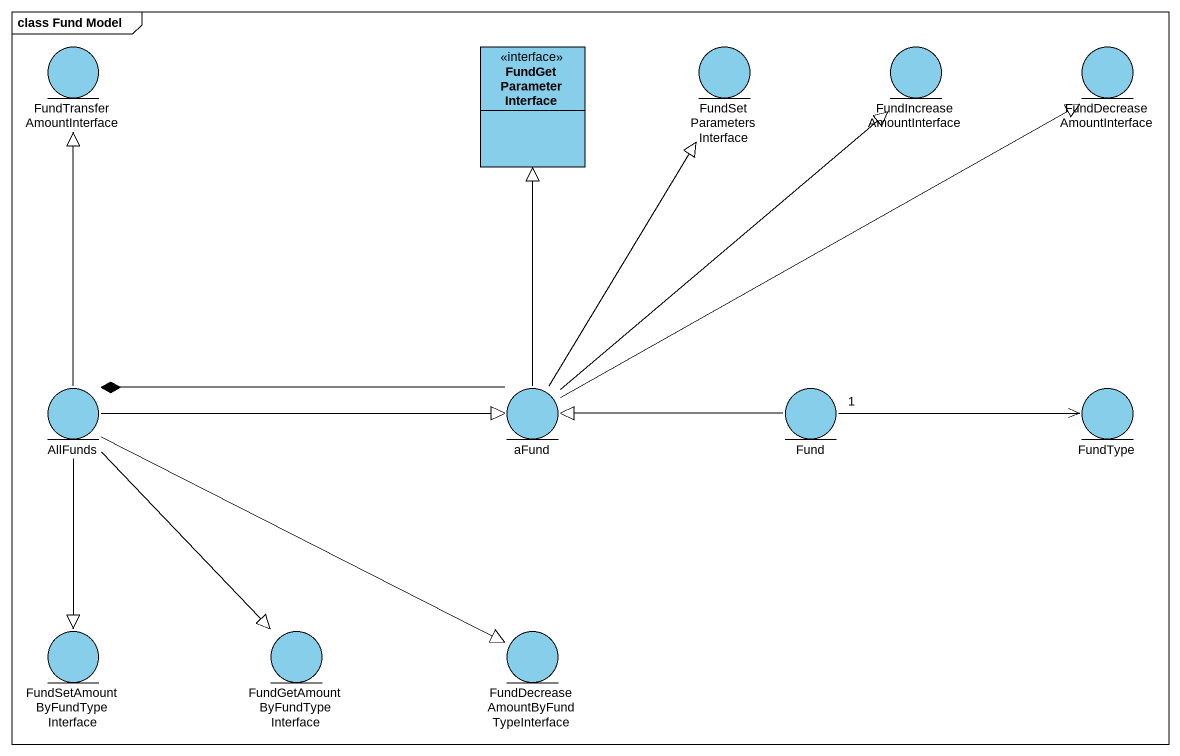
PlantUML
@startuml
mainframe class Fund Model
allowmixing
hide circle
hide empty members
entity FundTransferAmountInterface #87CEEB
class FundGetParameterInterface <<interface>> #87CEEB
entity FundSetParametersInterface #87CEEB
entity FundIncreaseAmountInterface #87CEEB
entity FundDecreaseAmountInterface #87CEEB
entity AllFunds #87CEEB
entity aFund #87CEEB
entity Fund #87CEEB
entity FundType #87CEEB
entity "FundSetAmountByFundTypeInterface" as FundSetAmountByFundTypeInter #87CEEB
entity "FundGetAmountByFundTypeInterface" as FundGetAmountByFundTypeInter #87CEEB
entity "FundDecreaseAmountByFundTypeInterface" as FundDecreaseAmountByFundType #87CEEB
AllFunds -up-|> FundTransferAmountInterface
AllFunds -right-|> aFund
AllFunds --|> FundSetAmountByFundTypeInter
AllFunds --|> FundGetAmountByFundTypeInter
AllFunds -right-|> FundDecreaseAmountByFundType
aFund -up-|> FundGetParameterInterface
aFund -up-|> FundSetParametersInterface
aFund -up-|> FundIncreaseAmountInterface
aFund -right-|> FundDecreaseAmountInterface
aFund -left-* AllFunds
Fund -left-|> aFund
Fund "1" -right-> FundType
@enduml
